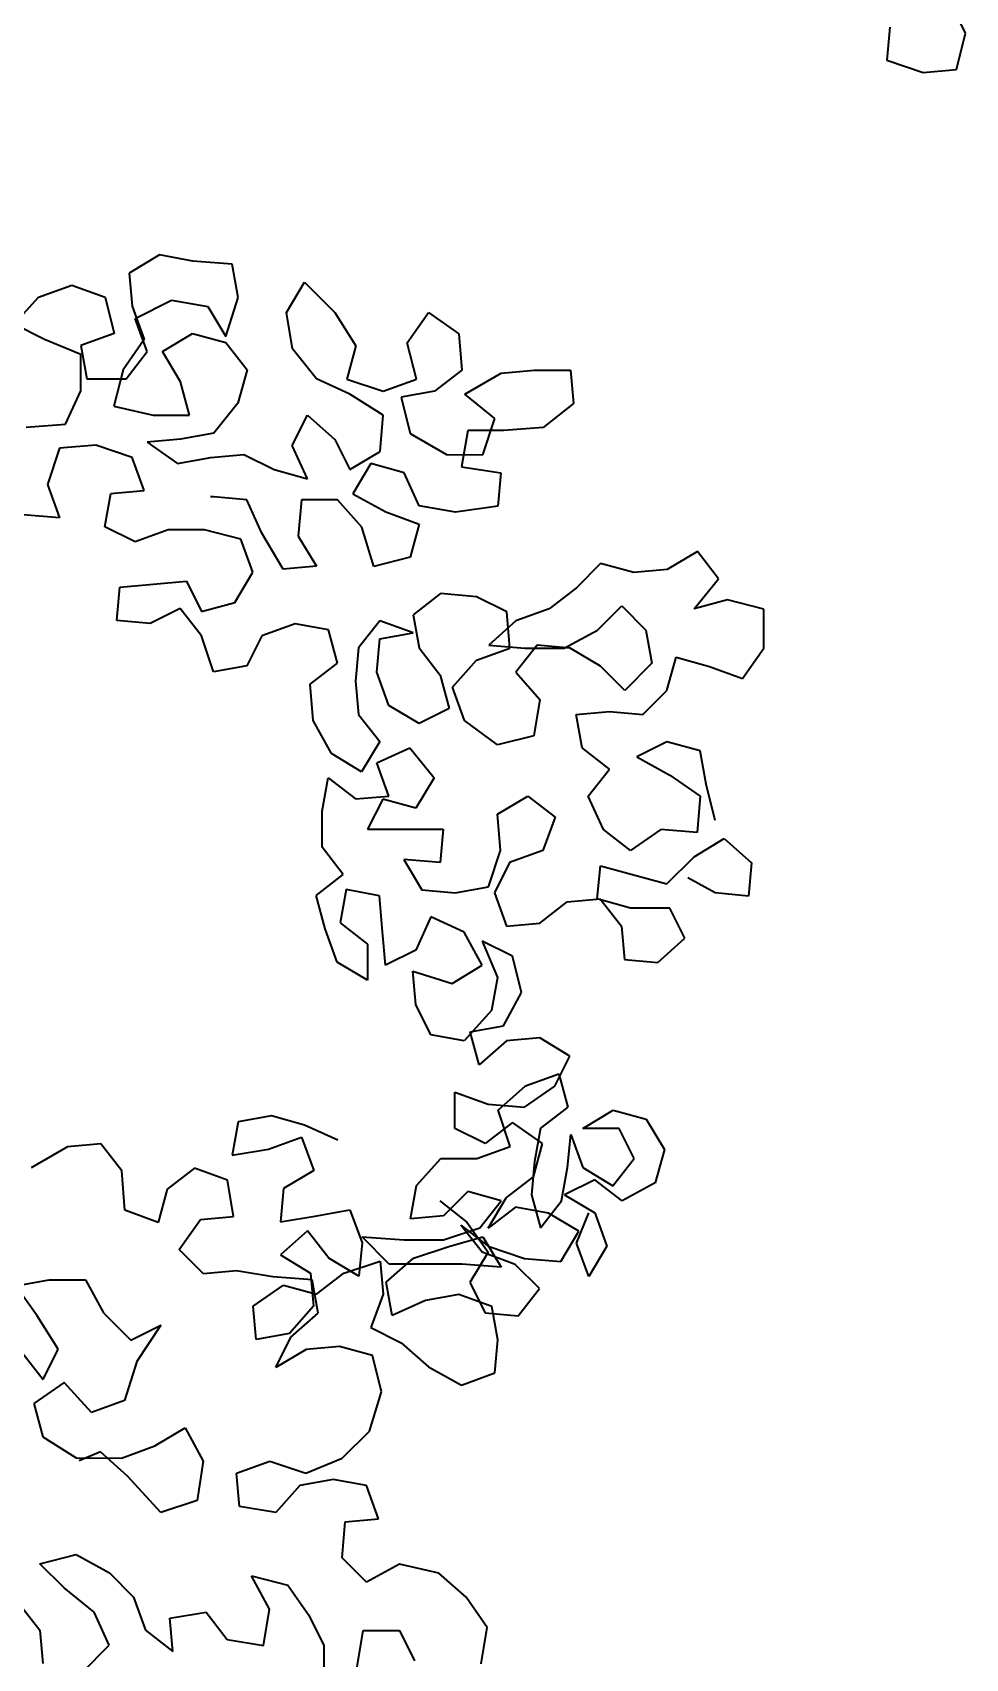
# Model space of a CAD drawing. Header units: millimetres. Extents: x 3675 to 7804, y -1257 to 3701.
# Drawn here: x 4742.7 to 4799.8, y -495.5 to -395.9 of the extents above; entities that cross this region are included whole.
import ezdxf

# ---------------------------------------------------------------- set-up
doc = ezdxf.new("R2010")
doc.units = ezdxf.units.MM
doc.layers.add('L-shrub', color=74, linetype='Continuous', lineweight=35)

# ---------------------------------------------------------------- blocks, each defined once
blk = doc.blocks.new('a4')
for p, q in [((1.09734, 1.88275), (1.0922, 1.89305)), ((1.0716, 1.88483), (1.07056, 1.87351)), ((1.09424, 1.87039), (1.09734, 1.88275)), ((1.07056, 1.87351), (1.08291, 1.86938)), ((1.08291, 1.86938), (1.09424, 1.87039)), ((0.82284, 1.80716), (0.81254, 1.80099)), ((0.83417, 1.80509), (0.82284, 1.80716)), ((0.81254, 1.80099), (0.81356, 1.78967)), ((0.84755, 1.80405), (0.83417, 1.80509)), ((0.8496, 1.79272), (0.84755, 1.80405)), ((0.78164, 1.79279), (0.79297, 1.79689)), ((0.79297, 1.79689), (0.80429, 1.79277)), ((0.86607, 1.78756), (0.87226, 1.79785)), ((0.87226, 1.79785), (0.88255, 1.78755)), ((0.7734, 1.78353), (0.78164, 1.79279)), ((0.80429, 1.79277), (0.80737, 1.78041)), ((0.81459, 1.78555), (0.82695, 1.79171)), ((0.82695, 1.79171), (0.8393, 1.78964)), ((0.84547, 1.77934), (0.8496, 1.79272)), ((0.81356, 1.78967), (0.81767, 1.77834)), ((0.81869, 1.77422), (0.81459, 1.78555)), ((0.8393, 1.78964), (0.84547, 1.77934)), ((0.86812, 1.7752), (0.86607, 1.78756)), ((0.88255, 1.78755), (0.88974, 1.77621)), ((0.90725, 1.77723), (0.91447, 1.78752)), ((0.91447, 1.78752), (0.92476, 1.7803)), ((0.78369, 1.77837), (0.7734, 1.78353)), ((0.80737, 1.78041), (0.79604, 1.7763)), ((0.82384, 1.77421), (0.83414, 1.78038)), ((0.83414, 1.78038), (0.84547, 1.77728)), ((0.92476, 1.7803), (0.92577, 1.76794)), ((0.79604, 1.77321), (0.78369, 1.77837)), ((0.79604, 1.7763), (0.79809, 1.76497)), ((0.81767, 1.77834), (0.81045, 1.76805)), ((0.81148, 1.76496), (0.81869, 1.77422)), ((0.83001, 1.76391), (0.82384, 1.77421)), ((0.84547, 1.77728), (0.85267, 1.76801)), ((0.87635, 1.7649), (0.86812, 1.7752)), ((0.88974, 1.77621), (0.88664, 1.76489)), ((0.91033, 1.76487), (0.90725, 1.77723)), ((0.79603, 1.76085), (0.79604, 1.77321)), ((0.81045, 1.76805), (0.80735, 1.75569)), ((0.85267, 1.76801), (0.84957, 1.75668)), ((0.92577, 1.76794), (0.9165, 1.76074)), ((0.93916, 1.7669), (0.95049, 1.76792)), ((0.95049, 1.76792), (0.96284, 1.76791)), ((0.96284, 1.76791), (0.96386, 1.75658)), ((0.79809, 1.76497), (0.81148, 1.76496)), ((0.83309, 1.75258), (0.83001, 1.76391)), ((0.88767, 1.75974), (0.87635, 1.7649)), ((0.88664, 1.76489), (0.899, 1.76076)), ((0.899, 1.76076), (0.91033, 1.76487)), ((0.9268, 1.7597), (0.93916, 1.7669)), ((0.79087, 1.74953), (0.79603, 1.76085)), ((0.84957, 1.75668), (0.84132, 1.7464)), ((0.89899, 1.75252), (0.88767, 1.75974)), ((0.9165, 1.76074), (0.90517, 1.75869)), ((0.90517, 1.75869), (0.90825, 1.74633)), ((0.93709, 1.75146), (0.9268, 1.7597)), ((0.80735, 1.75569), (0.82073, 1.75259)), ((0.82073, 1.75259), (0.83309, 1.75258)), ((0.86809, 1.74225), (0.87325, 1.75254)), ((0.87325, 1.75254), (0.88251, 1.7443)), ((0.89795, 1.74017), (0.89899, 1.75252)), ((0.93296, 1.7391), (0.93709, 1.75146)), ((0.96386, 1.75658), (0.95356, 1.74835)), ((0.77748, 1.74851), (0.79087, 1.74953)), ((0.84132, 1.7464), (0.82999, 1.74435)), ((0.90825, 1.74633), (0.9206, 1.73912)), ((0.92781, 1.74735), (0.92574, 1.73499)), ((0.94017, 1.74733), (0.92781, 1.74735)), ((0.95356, 1.74835), (0.94017, 1.74733)), ((0.7888, 1.7413), (0.78467, 1.72894)), ((0.80116, 1.74231), (0.7888, 1.7413)), ((0.81351, 1.73818), (0.80116, 1.74231)), ((0.82999, 1.74435), (0.81867, 1.74333)), ((0.81867, 1.74333), (0.82896, 1.73611)), ((0.87323, 1.73092), (0.86809, 1.74225)), ((0.88251, 1.7443), (0.88765, 1.734)), ((0.88765, 1.734), (0.89795, 1.74017)), ((0.81762, 1.72685), (0.81351, 1.73818)), ((0.82896, 1.73611), (0.84028, 1.73816)), ((0.84028, 1.73816), (0.85161, 1.73918)), ((0.85161, 1.73918), (0.8619, 1.73402)), ((0.89485, 1.73605), (0.88867, 1.72576)), ((0.90618, 1.73295), (0.89485, 1.73605)), ((0.9206, 1.73912), (0.93296, 1.7391)), ((0.92574, 1.73499), (0.93913, 1.73292)), ((0.78467, 1.72894), (0.78878, 1.71761)), ((0.8619, 1.73402), (0.87323, 1.73092)), ((0.91132, 1.72162), (0.90618, 1.73295)), ((0.93913, 1.73292), (0.93809, 1.72159)), ((0.80422, 1.71451), (0.80629, 1.72583)), ((0.80629, 1.72583), (0.81762, 1.72685)), ((0.8413, 1.72477), (0.84027, 1.72477)), ((0.85263, 1.72373), (0.8413, 1.72477)), ((0.85776, 1.7124), (0.85263, 1.72373)), ((0.87116, 1.72372), (0.87012, 1.71136)), ((0.88352, 1.7237), (0.87116, 1.72372)), ((0.89175, 1.71443), (0.88352, 1.7237)), ((0.88867, 1.72576), (0.89999, 1.71957)), ((0.78878, 1.71761), (0.77643, 1.71865)), ((0.89999, 1.71957), (0.91131, 1.71544)), ((0.92367, 1.71955), (0.91132, 1.72162)), ((0.93809, 1.72159), (0.92367, 1.71955)), ((0.81452, 1.70935), (0.80422, 1.71451)), ((0.82585, 1.71346), (0.81452, 1.70935)), ((0.8382, 1.71345), (0.82585, 1.71346)), ((0.85056, 1.71035), (0.8382, 1.71345)), ((0.86496, 1.70004), (0.85776, 1.7124)), ((0.89585, 1.70104), (0.89175, 1.71443)), ((0.91131, 1.71544), (0.90821, 1.70412)), ((0.85466, 1.69902), (0.85056, 1.71035)), ((0.87012, 1.71136), (0.87629, 1.70106)), ((0.90821, 1.70412), (0.89585, 1.70104)), ((0.97308, 1.702), (0.96483, 1.69377)), ((0.9844, 1.6989), (0.97308, 1.702)), ((1.00603, 1.70609), (0.99573, 1.69992)), ((1.01323, 1.69681), (1.00603, 1.70609)), ((0.80935, 1.69391), (0.83201, 1.69595)), ((0.83201, 1.69595), (0.83715, 1.68565)), ((0.84848, 1.68873), (0.85466, 1.69902)), ((0.87629, 1.70106), (0.86496, 1.70004)), ((0.99573, 1.69992), (0.9844, 1.6989)), ((1.00499, 1.68652), (1.01323, 1.69681)), ((0.80831, 1.68259), (0.80935, 1.69391)), ((0.9185, 1.69175), (0.90922, 1.68455)), ((0.93085, 1.69071), (0.9185, 1.69175)), ((0.94114, 1.68555), (0.93085, 1.69071)), ((0.96483, 1.69377), (0.95556, 1.68657)), ((0.82994, 1.68668), (0.81964, 1.68155)), ((0.83714, 1.67741), (0.82994, 1.68668)), ((0.83715, 1.68565), (0.84848, 1.68873)), ((0.90922, 1.68455), (0.91127, 1.67322)), ((0.94216, 1.6732), (0.94114, 1.68555)), ((0.95556, 1.68657), (0.94423, 1.68246)), ((0.97203, 1.67935), (0.98027, 1.68758)), ((0.98027, 1.68758), (0.9885, 1.67933)), ((1.01631, 1.6896), (1.00499, 1.68652)), ((1.02867, 1.6865), (1.01631, 1.6896)), ((1.02866, 1.67312), (1.02867, 1.6865)), ((0.81964, 1.68155), (0.80831, 1.68259)), ((0.86906, 1.6815), (0.85773, 1.67739)), ((0.88039, 1.67943), (0.86906, 1.6815)), ((0.88347, 1.6681), (0.88039, 1.67943)), ((0.89789, 1.6825), (0.89068, 1.67324)), ((0.90922, 1.67837), (0.89789, 1.6825)), ((0.94423, 1.68246), (0.93496, 1.67423)), ((0.9607, 1.67318), (0.97203, 1.67935)), ((0.9885, 1.67933), (0.99055, 1.668)), ((0.84125, 1.66505), (0.83714, 1.67741)), ((0.85773, 1.67739), (0.85257, 1.6671)), ((0.89685, 1.665), (0.89789, 1.67633)), ((0.89789, 1.67633), (0.90922, 1.67837)), ((0.93496, 1.67423), (0.94731, 1.67319)), ((0.95143, 1.67422), (0.94421, 1.66496)), ((0.96276, 1.67318), (0.95143, 1.67422)), ((0.87419, 1.6609), (0.88347, 1.6681)), ((0.89068, 1.67324), (0.88964, 1.66192)), ((0.91127, 1.67322), (0.91847, 1.66395)), ((0.92259, 1.65983), (0.93083, 1.66909)), ((0.93083, 1.66909), (0.94216, 1.6732)), ((0.94731, 1.67319), (0.9607, 1.67318)), ((0.97305, 1.66699), (0.96276, 1.67318)), ((0.99055, 1.668), (0.98128, 1.65874)), ((0.99569, 1.65873), (0.99879, 1.67006)), ((0.99879, 1.67006), (1.01012, 1.66696)), ((1.02144, 1.66283), (1.02866, 1.67312)), ((0.85257, 1.6671), (0.84125, 1.66505)), ((0.90096, 1.65367), (0.89685, 1.665)), ((0.91847, 1.66395), (0.92155, 1.65262)), ((0.94421, 1.66496), (0.95244, 1.65568)), ((0.98128, 1.65874), (0.97305, 1.66699)), ((1.01012, 1.66696), (1.02144, 1.66283)), ((0.87521, 1.64854), (0.87419, 1.6609)), ((0.88964, 1.66192), (0.89066, 1.65059)), ((0.92669, 1.6485), (0.92259, 1.65983)), ((0.98745, 1.6505), (0.99569, 1.65873)), ((0.91125, 1.64748), (0.90096, 1.65367)), ((0.92155, 1.65262), (0.91125, 1.64748)), ((0.95244, 1.65568), (0.95037, 1.64333)), ((0.96479, 1.65052), (0.97612, 1.65154)), ((0.97612, 1.65154), (0.98745, 1.6505)), ((0.88138, 1.63721), (0.87521, 1.64854)), ((0.89066, 1.65059), (0.89786, 1.64132)), ((0.93801, 1.64025), (0.92669, 1.6485)), ((0.96684, 1.63919), (0.96479, 1.65052)), ((0.89786, 1.64132), (0.89167, 1.63103)), ((0.95037, 1.64333), (0.93801, 1.64025)), ((0.99568, 1.64123), (0.98538, 1.63609)), ((1.007, 1.63813), (0.99568, 1.64123)), ((0.89167, 1.63103), (0.88138, 1.63721)), ((0.89682, 1.63411), (0.90815, 1.63925)), ((0.90815, 1.63925), (0.91638, 1.62894)), ((0.9761, 1.63198), (0.96684, 1.63919)), ((0.98538, 1.63609), (0.9967, 1.6299)), ((1.00905, 1.6268), (1.007, 1.63813)), ((0.90093, 1.62278), (0.89682, 1.63411)), ((0.96889, 1.62272), (0.9761, 1.63198)), ((0.9967, 1.6299), (1.00699, 1.62268)), ((0.87827, 1.61765), (0.88034, 1.62898)), ((0.88034, 1.62898), (0.8896, 1.62176)), ((0.91638, 1.62894), (0.91019, 1.61865)), ((1.01213, 1.61444), (1.00905, 1.6268)), ((0.8896, 1.62176), (0.90093, 1.62278)), ((0.89887, 1.62175), (0.89371, 1.61146)), ((0.91019, 1.61865), (0.89887, 1.62175)), ((0.93799, 1.61657), (0.94829, 1.62274)), ((0.94829, 1.62274), (0.95755, 1.61552)), ((0.97403, 1.61139), (0.96889, 1.62272)), ((1.00699, 1.62268), (1.00595, 1.61033)), ((0.87826, 1.6053), (0.87827, 1.61765)), ((0.93901, 1.60421), (0.93799, 1.61657)), ((0.95755, 1.61552), (0.95343, 1.6042)), ((0.89371, 1.61146), (0.91945, 1.61144)), ((0.91945, 1.61144), (0.91841, 1.60011)), ((0.98329, 1.60417), (0.97403, 1.61139)), ((0.99359, 1.61137), (0.98329, 1.60417)), ((1.00595, 1.61033), (0.99359, 1.61137)), ((1.00491, 1.60209), (1.01521, 1.60826)), ((1.01521, 1.60826), (1.02447, 1.60001)), ((0.88546, 1.59602), (0.87826, 1.6053)), ((0.93488, 1.59186), (0.93901, 1.60421)), ((0.95343, 1.6042), (0.9421, 1.60009)), ((0.99563, 1.59283), (1.00491, 1.60209)), ((0.87619, 1.58882), (0.88546, 1.59602)), ((0.91841, 1.60011), (0.90606, 1.60115)), ((0.90606, 1.60115), (0.91223, 1.59085)), ((0.9421, 1.60009), (0.93694, 1.5898)), ((0.97194, 1.58771), (0.97299, 1.59903)), ((0.97299, 1.59903), (0.99563, 1.59283)), ((1.02447, 1.60001), (1.02343, 1.58869)), ((0.88648, 1.59087), (0.88441, 1.57955)), ((0.89781, 1.5888), (0.88648, 1.59087)), ((0.91223, 1.59085), (0.92355, 1.58981)), ((0.92355, 1.58981), (0.93488, 1.59186)), ((1.0121, 1.58973), (1.00284, 1.59488)), ((0.87926, 1.57749), (0.87619, 1.58882)), ((0.89883, 1.57645), (0.89781, 1.5888)), ((0.93694, 1.5898), (0.94105, 1.57847)), ((0.95237, 1.57949), (0.96165, 1.58669)), ((0.96165, 1.58669), (0.97297, 1.5877)), ((0.98327, 1.58461), (0.97194, 1.58771)), ((0.97297, 1.5877), (0.98017, 1.57843)), ((1.02343, 1.58869), (1.0121, 1.58973)), ((0.88441, 1.57955), (0.89368, 1.57233)), ((0.91531, 1.58158), (0.91015, 1.57026)), ((0.92663, 1.57642), (0.91531, 1.58158)), ((0.94105, 1.57847), (0.95237, 1.57949)), ((0.99665, 1.58459), (0.98327, 1.58461)), ((1.00179, 1.57429), (0.99665, 1.58459)), ((0.88337, 1.56616), (0.87926, 1.57749)), ((0.89985, 1.56512), (0.89883, 1.57645)), ((0.9328, 1.56509), (0.92663, 1.57642)), ((0.98017, 1.57843), (0.98119, 1.5671)), ((0.99252, 1.56606), (1.00179, 1.57429)), ((0.89368, 1.57233), (0.89366, 1.55998)), ((0.91015, 1.57026), (0.89985, 1.56512)), ((0.9431, 1.56817), (0.9328, 1.57333)), ((0.9328, 1.57333), (0.93794, 1.56096)), ((0.89366, 1.55998), (0.88337, 1.56616)), ((0.91013, 1.55172), (0.90911, 1.56305)), ((0.90911, 1.56305), (0.92249, 1.55892)), ((0.92249, 1.55892), (0.9328, 1.56509)), ((0.94617, 1.55581), (0.9431, 1.56817)), ((0.98119, 1.5671), (0.99252, 1.56606)), ((0.93794, 1.56096), (0.93587, 1.54964)), ((0.91527, 1.54142), (0.91013, 1.55172)), ((0.93999, 1.54449), (0.94617, 1.55581)), ((0.93587, 1.54964), (0.92659, 1.53935)), ((0.92659, 1.53935), (0.91527, 1.54142)), ((0.92866, 1.54244), (0.93999, 1.54449)), ((0.93174, 1.53111), (0.92866, 1.54244)), ((0.94101, 1.53934), (0.93174, 1.53111)), ((0.95234, 1.54036), (0.94101, 1.53934)), ((0.96263, 1.53417), (0.95234, 1.54036)), ((0.95747, 1.52388), (0.96263, 1.53417)), ((0.93819, 1.51573), (0.94747, 1.52396)), ((0.94717, 1.51668), (0.95747, 1.52388)), ((0.94747, 1.52396), (0.9588, 1.52806)), ((0.9588, 1.52806), (0.96188, 1.51674)), ((0.92348, 1.50949), (0.92349, 1.52185)), ((0.92349, 1.52185), (0.93481, 1.51772)), ((0.86097, 1.51374), (0.84964, 1.51169)), ((0.87229, 1.51064), (0.86097, 1.51374)), ((0.93481, 1.51772), (0.94717, 1.51668)), ((0.9423, 1.50337), (0.93819, 1.51573)), ((0.96188, 1.51674), (0.9526, 1.50954)), ((0.96702, 1.50952), (0.97732, 1.51569)), ((0.97732, 1.51569), (0.98865, 1.51259)), ((0.84964, 1.51169), (0.84757, 1.50037)), ((0.88361, 1.50548), (0.87229, 1.51064)), ((0.93377, 1.50434), (0.92348, 1.50949)), ((0.94304, 1.51154), (0.93377, 1.50434)), ((0.95333, 1.50432), (0.94304, 1.51154)), ((0.9526, 1.50954), (0.95053, 1.49821)), ((0.96186, 1.49614), (0.9629, 1.50747)), ((0.9629, 1.50747), (0.96701, 1.49614)), ((0.97938, 1.50951), (0.96702, 1.50952)), ((0.98451, 1.49921), (0.97938, 1.50951)), ((0.98865, 1.51259), (0.99481, 1.50229)), ((0.7915, 1.50324), (0.77913, 1.49604)), ((0.80282, 1.50426), (0.7915, 1.50324)), ((0.81002, 1.49498), (0.80282, 1.50426)), ((0.84757, 1.50037), (0.85993, 1.50241)), ((0.85993, 1.50241), (0.87126, 1.50652)), ((0.87126, 1.50652), (0.87536, 1.49519)), ((0.93097, 1.49926), (0.9423, 1.50337)), ((0.95024, 1.49299), (0.95333, 1.50432)), ((0.99481, 1.50229), (0.99171, 1.49097)), ((0.91037, 1.49001), (0.91861, 1.49927)), ((0.91861, 1.49927), (0.93097, 1.49926)), ((0.95053, 1.49821), (0.94949, 1.48689)), ((0.9773, 1.48995), (0.98451, 1.49921)), ((0.81104, 1.4816), (0.81002, 1.49498)), ((0.83474, 1.49599), (0.82546, 1.48879)), ((0.84606, 1.49186), (0.83474, 1.49599)), ((0.84811, 1.4795), (0.84606, 1.49186)), ((0.87536, 1.49519), (0.86506, 1.48902)), ((0.94096, 1.4858), (0.95024, 1.49299)), ((0.95979, 1.48482), (0.96186, 1.49614)), ((0.97112, 1.49201), (0.96082, 1.48688)), ((0.96701, 1.49614), (0.9773, 1.48995)), ((0.98038, 1.4848), (0.97112, 1.49201)), ((0.99171, 1.49097), (0.98038, 1.4848)), ((0.82546, 1.48879), (0.82236, 1.47747)), ((0.86506, 1.48902), (0.86402, 1.4777)), ((0.9083, 1.47869), (0.91037, 1.49001)), ((0.92787, 1.48794), (0.91963, 1.47971)), ((0.9392, 1.48484), (0.92787, 1.48794)), ((0.93477, 1.4755), (0.94096, 1.4858)), ((0.94949, 1.48689), (0.95257, 1.47556)), ((0.96082, 1.48688), (0.97111, 1.48069)), ((0.82236, 1.47747), (0.81104, 1.4816)), ((0.86402, 1.4777), (0.87638, 1.47975)), ((0.87638, 1.47975), (0.88771, 1.48179)), ((0.88771, 1.48179), (0.89182, 1.47046)), ((0.91963, 1.47971), (0.9083, 1.47869)), ((0.91831, 1.48479), (0.92757, 1.47757)), ((0.93198, 1.47558), (0.9392, 1.48484)), ((0.94405, 1.4827), (0.93477, 1.4755)), ((0.95537, 1.48063), (0.94405, 1.4827)), ((0.95257, 1.47556), (0.95979, 1.48482)), ((0.96566, 1.47445), (0.95537, 1.48063)), ((0.96492, 1.4704), (0.96905, 1.48069)), ((0.97111, 1.48069), (0.97522, 1.46936)), ((0.82956, 1.46819), (0.83678, 1.47848)), ((0.83678, 1.47848), (0.84811, 1.4795)), ((0.87329, 1.4746), (0.86401, 1.46637)), ((0.88049, 1.46533), (0.87329, 1.4746)), ((0.91962, 1.47147), (0.93198, 1.47558)), ((0.93271, 1.46727), (0.92551, 1.47654)), ((0.92551, 1.47654), (0.93477, 1.46933)), ((0.92757, 1.47757), (0.93477, 1.46727)), ((0.95948, 1.46416), (0.96566, 1.47445)), ((0.89182, 1.47046), (0.89078, 1.45914)), ((0.90108, 1.46325), (0.89182, 1.47252)), ((0.89182, 1.47252), (0.90623, 1.47148)), ((0.90623, 1.47148), (0.91962, 1.47147)), ((0.90932, 1.4653), (0.92168, 1.46941)), ((0.92168, 1.46941), (0.93301, 1.47249)), ((0.93301, 1.47249), (0.93917, 1.46218)), ((0.93477, 1.46933), (0.94712, 1.4652)), ((0.96903, 1.45907), (0.96492, 1.4704)), ((0.97522, 1.46936), (0.96903, 1.45907)), ((0.83779, 1.45995), (0.82956, 1.46819)), ((0.86401, 1.46637), (0.8743, 1.46018)), ((0.89078, 1.45914), (0.88049, 1.46533)), ((0.88563, 1.46017), (0.89799, 1.46428)), ((0.89799, 1.46428), (0.89901, 1.45295)), ((0.90004, 1.45707), (0.90932, 1.4653)), ((0.92579, 1.46323), (0.90108, 1.46325)), ((0.93917, 1.46218), (0.92579, 1.46323)), ((0.93477, 1.46727), (0.92858, 1.45698)), ((0.94403, 1.46314), (0.93271, 1.46727)), ((0.95226, 1.45489), (0.94403, 1.46314)), ((0.94712, 1.4652), (0.95948, 1.46416)), ((0.77395, 1.45589), (0.78528, 1.45794)), ((0.78528, 1.45794), (0.79763, 1.45793)), ((0.79763, 1.45793), (0.8038, 1.44659)), ((0.84912, 1.46097), (0.83779, 1.45995)), ((0.86147, 1.4589), (0.84912, 1.46097)), ((0.87486, 1.45785), (0.86147, 1.4589)), ((0.8743, 1.46018), (0.87532, 1.44886)), ((0.87691, 1.44653), (0.87486, 1.45785)), ((0.87636, 1.45297), (0.88563, 1.46017)), ((0.78115, 1.44558), (0.77395, 1.45589)), ((0.85473, 1.44887), (0.86503, 1.45607)), ((0.86503, 1.45607), (0.87636, 1.45297)), ((0.89901, 1.45295), (0.89488, 1.44163)), ((0.90209, 1.44574), (0.90004, 1.45707)), ((0.92475, 1.45293), (0.91342, 1.45088)), ((0.93607, 1.4488), (0.92475, 1.45293)), ((0.92858, 1.45698), (0.93372, 1.44667)), ((0.94504, 1.44563), (0.95226, 1.45489)), ((0.8038, 1.44659), (0.81306, 1.43732)), ((0.85575, 1.43755), (0.85473, 1.44887)), ((0.87532, 1.44886), (0.86708, 1.4396)), ((0.86763, 1.4383), (0.87691, 1.44653)), ((0.91342, 1.45088), (0.90209, 1.44574)), ((0.93372, 1.44667), (0.94504, 1.44563)), ((0.93812, 1.43747), (0.93607, 1.4488)), ((0.78835, 1.43425), (0.78115, 1.44558)), ((0.81306, 1.43732), (0.82336, 1.44246)), ((0.82336, 1.44246), (0.81511, 1.43011)), ((0.89488, 1.44163), (0.90517, 1.43647)), ((0.86708, 1.4396), (0.85575, 1.43755)), ((0.86248, 1.42801), (0.86763, 1.4383)), ((0.88411, 1.43519), (0.87278, 1.43417)), ((0.89543, 1.43209), (0.88411, 1.43519)), ((0.90517, 1.43647), (0.91443, 1.42823)), ((0.93708, 1.42615), (0.93812, 1.43747)), ((0.77599, 1.43323), (0.78319, 1.42396)), ((0.78319, 1.42396), (0.78835, 1.43425)), ((0.81511, 1.43011), (0.81098, 1.41673)), ((0.87278, 1.43417), (0.86248, 1.42801)), ((0.89851, 1.41974), (0.89543, 1.43209)), ((0.91443, 1.42823), (0.92575, 1.42204)), ((0.92575, 1.42204), (0.93708, 1.42615)), ((0.79039, 1.42292), (0.78009, 1.41572)), ((0.79965, 1.41262), (0.79039, 1.42292)), ((0.89438, 1.40635), (0.89851, 1.41974)), ((0.78009, 1.41572), (0.78317, 1.4044)), ((0.81098, 1.41673), (0.79965, 1.41262)), ((0.78317, 1.4044), (0.79449, 1.39718)), ((0.82126, 1.40127), (0.83157, 1.40744)), ((0.83157, 1.40744), (0.83773, 1.39611)), ((0.8851, 1.39709), (0.89438, 1.40635)), ((0.79449, 1.39718), (0.80993, 1.39716)), ((0.80273, 1.39923), (0.79552, 1.39615)), ((0.81199, 1.39098), (0.80273, 1.39923)), ((0.80993, 1.39716), (0.82126, 1.40127)), ((0.87274, 1.39196), (0.8851, 1.39709)), ((0.8233, 1.37862), (0.81199, 1.39098)), ((0.83773, 1.39611), (0.83566, 1.38272)), ((0.84906, 1.39198), (0.86039, 1.39609)), ((0.85008, 1.38065), (0.84906, 1.39198)), ((0.86039, 1.39609), (0.87274, 1.39196)), ((0.87068, 1.38784), (0.86243, 1.37858)), ((0.88201, 1.38989), (0.87068, 1.38784)), ((0.89333, 1.38782), (0.88201, 1.38989)), ((0.89744, 1.37649), (0.89333, 1.38782)), ((0.83566, 1.38272), (0.8233, 1.37862)), ((0.86243, 1.37858), (0.85008, 1.38065)), ((0.88507, 1.36312), (0.88611, 1.37547)), ((0.88611, 1.37547), (0.89744, 1.37649)), ((0.7821, 1.36115), (0.79446, 1.36423)), ((0.79446, 1.36423), (0.80578, 1.35804)), ((0.79033, 1.3529), (0.7821, 1.36115)), ((0.80578, 1.35804), (0.81401, 1.34979)), ((0.8933, 1.35487), (0.88507, 1.36312)), ((0.90463, 1.36104), (0.8933, 1.35487)), ((0.91801, 1.35794), (0.90463, 1.36104)), ((0.92727, 1.34969), (0.91801, 1.35794)), ((0.80062, 1.34466), (0.79033, 1.3529)), ((0.86034, 1.34563), (0.85417, 1.35697)), ((0.85417, 1.35697), (0.86653, 1.35386)), ((0.86653, 1.35386), (0.87373, 1.34356)), ((0.77488, 1.34777), (0.78208, 1.3385)), ((0.81401, 1.34979), (0.81812, 1.33846)), ((0.93447, 1.33939), (0.92727, 1.34969)), ((0.80576, 1.33333), (0.80062, 1.34466)), ((0.82636, 1.34258), (0.83872, 1.34462)), ((0.82738, 1.33125), (0.82636, 1.34258)), ((0.83872, 1.34462), (0.84592, 1.33535)), ((0.85827, 1.33328), (0.86034, 1.34563)), ((0.87373, 1.34356), (0.87886, 1.33326)), ((0.78208, 1.3385), (0.7831, 1.32717)), ((0.81812, 1.33846), (0.82738, 1.33125)), ((0.89018, 1.32604), (0.89226, 1.3384)), ((0.89226, 1.3384), (0.90461, 1.33838)), ((0.90461, 1.33838), (0.90975, 1.32808)), ((0.9324, 1.32703), (0.93447, 1.33939)), ((0.79648, 1.32407), (0.80576, 1.33333)), ((0.84592, 1.33535), (0.85827, 1.33328)), ((0.87886, 1.33326), (0.87885, 1.3209))]:
    blk.add_line(p, q)
blk = doc.blocks.new('A$C11BA3BBE')
at = {"xscale": 1.757985580985007, "yscale": 1.757985580985007, "zscale": 1.757985580985007}
blk.add_blockref('a4', (1.78927, 0), dxfattribs=at)

msp = doc.modelspace()

# ---------------------------------------------------------------- block references
at = {"layer": 'L-shrub', "xscale": 102.2617952794016, "yscale": 102.2617952794016, "zscale": 102.2617952794016}
msp.add_blockref('A$C11BA3BBE', (4419.526, -734.4), dxfattribs=at)

doc.saveas('drawing.dxf')
